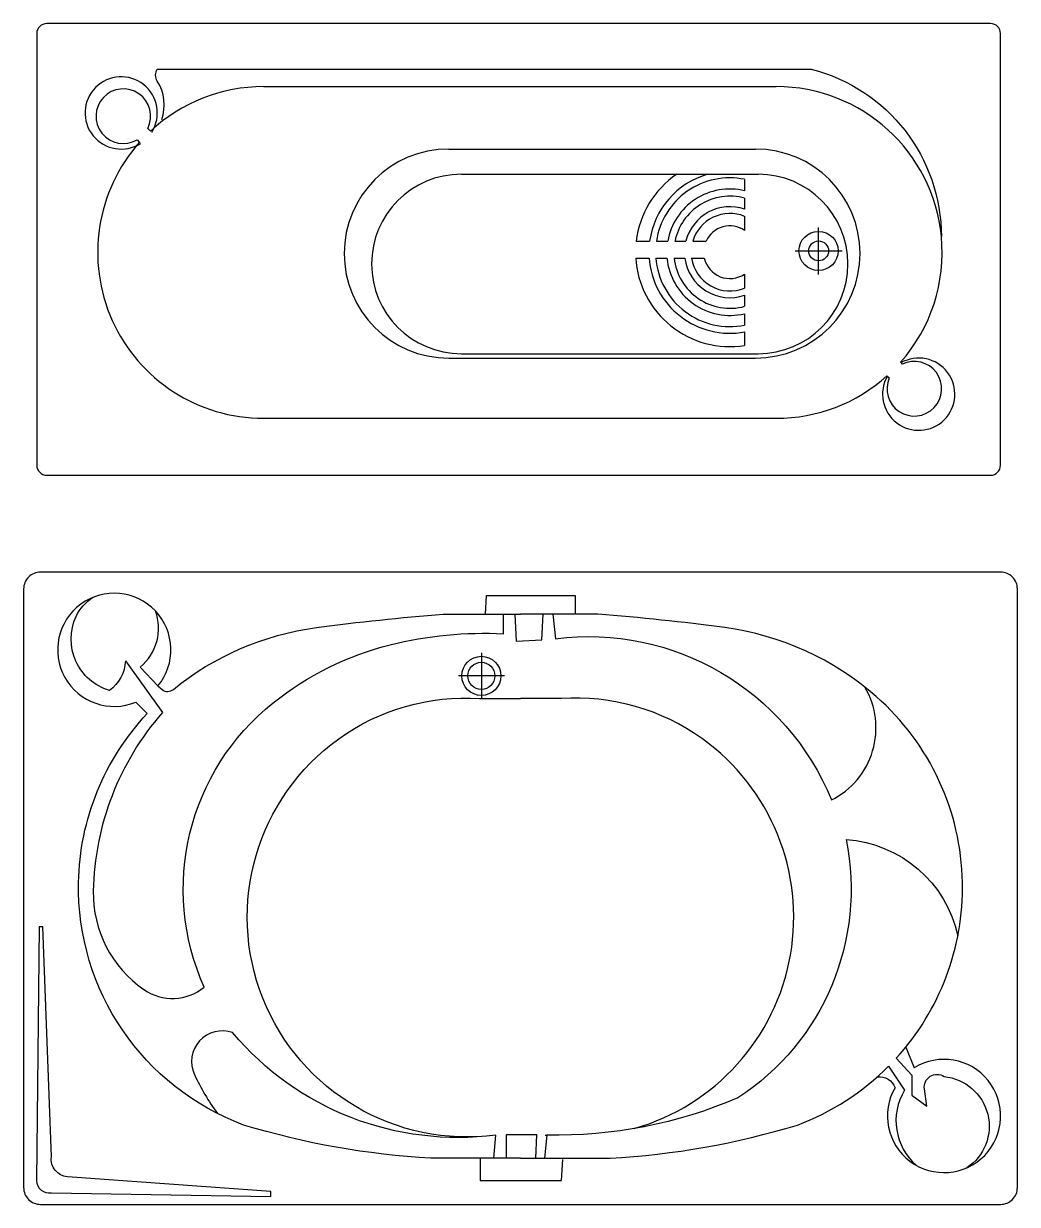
# Model space of a CAD drawing. Header units: metres. Extents: x 30 to 38.4, y 11.3 to 22.1.
# Drawn here: x 29.966 to 31.852, y 17.002 to 19.243 of the extents above; entities that cross this region are included whole.
import ezdxf
from ezdxf.enums import TextEntityAlignment as Align

# ---------------------------------------------------------------- set-up
doc = ezdxf.new("R2010")
doc.units = ezdxf.units.M
doc.header["$MEASUREMENT"] = 0
for name, color, linetype in [('ID-WC', 7, 'Continuous'), ('WC-DET', 8, 'Continuous'), ('WC-DET1', 8, 'Continuous'), ('WC-OUT', 7, 'Continuous')]:
    doc.layers.add(name, color=color, linetype=linetype)
doc.styles.get("Standard").update_dxf_attribs({"font": 'arial.ttf'})

# ---------------------------------------------------------------- blocks, each defined once
blk = doc.blocks.new('HOLE')
for p, q in [((0, -0.0391), (0, 0.0391)), ((-0.0391, 0), (0.0391, 0))]:
    blk.add_line(p, q)
for centre, radius in [((0, 0), 0.0325), ((0.0001, 0), 0.0165)]:
    blk.add_circle(centre, radius)
blk = doc.blocks.new('TF8160P')
at = {"layer": 'WC-DET'}
for p, q in [((-1.2235, 0.2703), (-0.3722, 0.2703)), ((-1.4157, 0.2009), (-1.411, 0.1965)), ((-1.4334, 0.1819), (-1.4293, 0.1778)), ((-0.9161, 0.1667), (-0.4067, 0.1667)), ((-0.8951, 0.1248), (-0.4022, 0.1248)), ((-0.4247, 0.1163), (-0.4247, 0.0975)), ((-0.4247, 0.0852), (-0.4247, 0.0668)), ((-0.4247, 0.055), (-0.4247, 0.0316)), ((-0.6048, 0.0138), (-0.5825, 0.0138)), ((-0.5712, 0.0138), (-0.5525, 0.0138)), ((-0.5404, 0.0138), (-0.5223, 0.0138)), ((-0.5108, 0.0138), (-0.4888, 0.0138)), ((-0.6056, -0.0143), (-0.5834, -0.0143)), ((-0.5722, -0.0143), (-0.5537, -0.0143)), ((-0.5417, -0.0143), (-0.524, -0.0143)), ((-0.5128, -0.0143), (-0.4918, -0.0143)), ((-0.4247, -0.041), (-0.4247, -0.0643)), ((-0.4247, -0.0761), (-0.4247, -0.0945)), ((-0.4247, -0.1068), (-0.4247, -0.1257)), ((-0.4247, -0.1371), (-0.4247, -0.1596)), ((-0.8951, -0.1732), (-0.4022, -0.1732)), ((-0.9161, -0.1805), (-0.4067, -0.1805)), ((-0.1659, -0.1875), (-0.163, -0.1906)), ((-0.1884, -0.2102), (-0.1846, -0.2131))]:
    blk.add_line(p, q, dxfattribs=at)
at = {"layer": 'WC-DET', "color": 7}
blk.add_line((-1.2235, -0.2805), (-0.3722, -0.2805), dxfattribs=at)
blk.add_lwpolyline([(-1.3926, 0.2157, 0.229017), (-1.3999, 0.2793, -0.2898), (-1.3999, 0.2993), (-0.314, 0.2993, -0.342372), (-0.0981, 0.0213, -9.198664)], format="xyb", dxfattribs=at)
for centre, radius, start, end in [((-1.4599, 0.2266), 0.06, 327.9337, 302.6439), ((-1.2235, -0.0051), 0.2754, 138.3675, 270), ((-0.3722, -0.0051), 0.2754, 318.5129, 5.5037), ((-0.1357, -0.2405), 0.06, 150.1843, 119.4598), ((-0.3722, -0.0051), 0.2754, 270, 311.8694)]:
    blk.add_arc(centre, radius, start, end, dxfattribs=at)
at = {"layer": 'WC-DET'}
for centre, radius, start, end in [((-1.4563, 0.2212), 0.0454, 333.4418, 300.2685), ((-1.2235, -0.0051), 0.2754, 90, 132.9209), ((-0.3722, -0.0051), 0.2754, 5.5037, 90), ((-0.9161, -0.0069), 0.1736, 90, 270), ((-0.4067, -0.0069), 0.1736, 270, 90), ((-0.8951, -0.0242), 0.149, 90, 270), ((-0.4491, -0.0047), 0.1568, 124.3082, 173.2355), ((-0.4491, -0.0047), 0.1346, 105.8379, 172.115), ((-0.4491, -0.0047), 0.1235, 78.6018, 171.396), ((-0.4022, -0.0242), 0.149, 270, 90), ((-0.4491, -0.0047), 0.105, 76.5638, 169.869), ((-0.4491, -0.0047), 0.0931, 74.8057, 168.5562), ((-0.4491, -0.0047), 0.0755, 71.1426, 165.8374), ((-0.4491, -0.0047), 0.0644, 67.7471, 163.341), ((-0.4491, -0.0047), 0.0437, 56.1003, 155.0256), ((-0.4491, -0.0047), 0.1568, 183.5116, 278.9515), ((-0.4491, -0.0047), 0.1346, 184.0907, 280.4409), ((-0.4491, -0.0047), 0.1235, 184.4618, 281.3982), ((-0.4491, -0.0047), 0.105, 185.248, 283.4362), ((-0.4491, -0.0047), 0.0931, 185.9218, 285.1943), ((-0.4491, -0.0047), 0.0755, 187.3096, 288.8574), ((-0.4491, -0.0047), 0.0644, 188.5731, 292.2529), ((-0.4491, -0.0047), 0.0437, 192.6827, 303.8997), ((-0.143, -0.2314), 0.0454, 156.3085, 116.1534)]:
    blk.add_arc(centre, radius, start, end, dxfattribs=at)
at = {"layer": 'WC-OUT'}
blk.add_lwpolyline([(-1.5836, -0.375), (-0.0164, -0.375, 0.414214), (0, -0.3586), (0, 0.3586, 0.414214), (-0.0164, 0.375), (-1.5836, 0.375, 0.414214), (-1.6, 0.3586), (-1.6, -0.3586, 0.414214)], format="xyb", close=True, dxfattribs=at)
at = {"layer": 'WC-DET'}
blk.add_blockref('HOLE', (-0.302, -0.0025), dxfattribs=at)
at = {"color": 4, "flags": 3}
blk.add_attdef('SERIAL', text='', height=0.025, dxfattribs=at).set_placement((-0.8069, -0.0063), align=Align.CENTER)
blk = doc.blocks.new('TF7110P')
blk.add_lwpolyline([(0.041, -0.9349, 0.001814), (0.0436, -0.9352, 0.174607)], format="xyb")
at = {"layer": 'WC-DET'}
for points in [[(-0.0581, -0.0697), (-0.0566, -0.0391), (0.0907, -0.0391), (0.0907, -0.0697)], [(-0.0096, -0.0697), (-0.0075, -0.1147), (0.0355, -0.1127), (0.0375, -0.0697)], [(-0.6197, -0.2349), (-0.6387, -0.216)], [(0.6398, -0.7887), (0.6536, -0.8233)], [(-0.0445, -0.9734), (-0.041, -0.9349)], [(0.0253, -0.9734), (0.0273, -0.9345), (-0.0239, -0.9345), (-0.0239, -0.9734)], [(-0.0668, -0.9734), (-0.0668, -1.0102), (0.0682, -1.0102), (0.0703, -0.9754)]]:
    blk.add_lwpolyline(points, dxfattribs=at)
for points in [[(-0.6561, -0.1474, -0.238284), (-0.6827, -0.1965, -0.45639), (-0.7379, -0.0738, -0.145553), (-0.7098, -0.0418, -0.066737)], [(-0.6561, -0.1474), (-0.5947, -0.2333, 0.176963), (-0.7093, -0.5297, 0.251322), (-0.6254, -0.6933, 0.334275), (-0.5252, -0.6892, -0.342616), (-0.4106, -0.2169, -0.107159), (-0.2162, -0.1208, -0.074222), (-0.028, -0.1024), (-0.028, -0.0697)], [(-0.6022, -0.1891), (-0.6315, -0.1576, 0.320396), (-0.6061, -0.0645, -1.984483)], [(-0.5764, -0.1947, -0.137842), (-0.339, -0.0922, -0.013577), (-0.1282, -0.0697), (0, -0.0697)], [(0.6238, -0.8073, 0.191816), (0.7338, -0.5154, 0.211045), (0.5906, -0.2067, 0.147803), (0.339, -0.0922, 0.013577), (0.1282, -0.0697), (0, -0.0697)], [(0.0534, -0.0697), (0.058, -0.1106, -0.339807), (0.5162, -0.3784, 0.433806), (0.5719, -0.1911, 0.530991)], [(-0.6022, -0.1891), (-0.5948, -0.195, 0.363949), (-0.5764, -0.1947, 3.621736)], [(-0.6022, -0.1891, 0.085826), (-0.5998, -0.191, 0.381768)], [(0, -0.9734), (-0.1487, -0.9734, -0.059366), (-0.4597, -0.9182, -0.31817), (-0.7338, -0.5154, -0.186042), (-0.6197, -0.2349, -0.147803)], [(0.5408, -0.4441, -0.307472), (0.3608, -0.8732, -0.106215), (0.0437, -0.9351), (0.0398, -0.9734)], [(0.5408, -0.4441, -0.332307), (0.7261, -0.6038, -2.507429)], [(-0.041, -0.9349, -0.255689), (-0.4781, -0.7648, 0.662425), (-0.5415, -0.8343, 0.051571), (-0.5033, -0.899, 0.953617)], [(0, -0.9734), (0.1487, -0.9734, 0.059366), (0.4597, -0.9182, 0.108149), (0.6112, -0.8205, 0.211045)], [(0.6112, -0.8205), (0.6377, -0.8603, 0.367123), (0.6574, -0.9853, 0.789794)], [(0.6238, -0.8073), (0.65, -0.8357), (0.65, -0.8685), (0.6746, -0.8869), (0.6705, -0.8582, -0.65129), (0.7032, -0.8378, -0.708031), (0.7409, -0.9894, -0.189854)], [(0.5924, -0.8383, -0.362181), (0.6218, -0.8562, 36.189309)]]:
    blk.add_lwpolyline(points, format="xyb", dxfattribs=at)
blk.add_lwpolyline([(-0.4147, -1.0367), (-0.4147, -1.0286), (-0.7523, -1.004, -0.431989), (-0.7789, -0.9713), (-0.7932, -0.589), (-0.7993, -0.589), (-0.8034, -1.0102, 0.47455), (-0.7789, -1.0306)], format="xyb", close=True, dxfattribs=at)
for centre, start, end in [((-0.6745, -0.129), 320.2939, 292.4131), ((0.7032, -0.9032), 149.9971, 121.8202)]:
    blk.add_arc(centre, 0.094, start, end, dxfattribs=at)
at = {"layer": 'WC-DET1'}
for p, q in [((-0.065, -0.1341), (-0.065, -0.2105)), ((-0.0268, -0.1723), (-0.1032, -0.1723))]:
    blk.add_line(p, q, dxfattribs=at)
for points in [[(-0.041, -0.9349, -0.779583), (-0.3019, -0.2768, -0.174607), (-0.0679, -0.2101), (0, -0.2101, -0.285542)], [(0.1885, -0.9241, 0.627181), (0.3019, -0.2768, 0.174607), (0.0679, -0.2101), (0, -0.2101, 0.285542)]]:
    blk.add_lwpolyline(points, format="xyb", dxfattribs=at)
for radius in [0.0325, 0.0225]:
    blk.add_circle((-0.065, -0.1723), radius, dxfattribs=at)
at = {"layer": 'WC-OUT'}
blk.add_lwpolyline([(-0.7971, -1.05), (0.7971, -1.05, 0.414214), (0.825, -1.0221), (0.825, -0.0279, 0.414214), (0.7971, 0), (-0.7971, 0, 0.414214), (-0.825, -0.0279), (-0.825, -1.0221, 0.414214)], format="xyb", close=True, dxfattribs=at)
at = {"color": 4, "flags": 3}
blk.add_attdef('SERIAL', text='', height=0.025, dxfattribs=at).set_placement((0, -0.45), align=Align.CENTER)

msp = doc.modelspace()

# ---------------------------------------------------------------- block references
at = {"layer": 'ID-WC', "xscale": 1.143000000000029, "yscale": 1.143000000000029, "zscale": 1.143000000000029}
for name, p in [('TF8160P', (31.8201, 18.8145)), ('TF7110P', (30.9093, 18.2019))]:
    msp.add_blockref(name, p, dxfattribs=at)

doc.saveas('drawing.dxf')
